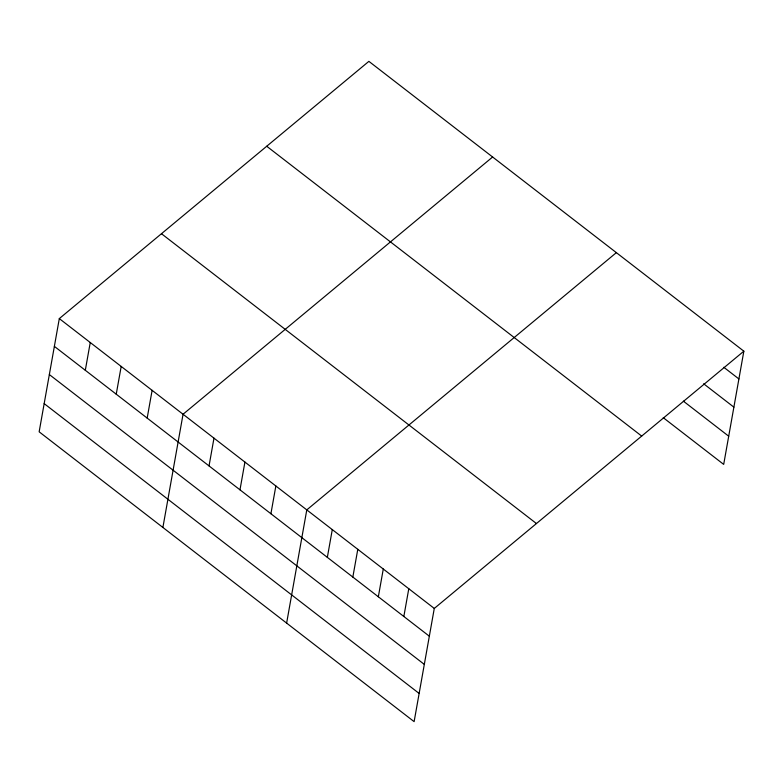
<?xml version="1.0" encoding="UTF-8"?>
<svg xmlns="http://www.w3.org/2000/svg" width="783" height="783" viewBox="0 0 783 783"><rect width="100%" height="100%" fill="white"/><g stroke="black" fill="none" stroke-linecap="round" stroke-linejoin="round"><path stroke-width="1.17" d="M59.312 318.603L39.15 431.815L414.119 721.642L434.281 608.44L743.85 351.185L368.881 61.358L59.312 318.603L434.281 608.44M85.308 370.281L90.251 342.514M116.236 394.192L121.189 366.424M147.175 418.102L152.117 390.335M162.893 527.458L183.056 414.246L492.624 157.001M209.041 465.924L213.984 438.157M239.98 489.835L244.922 462.068M270.908 513.746L275.861 485.979M286.627 623.102L306.789 509.89L616.358 252.645M327.343 557.369L332.286 529.602M352.839 577.071L357.792 549.314M378.336 596.783L383.288 569.016M403.842 616.485L408.785 588.728M743.85 351.185L723.688 464.397L663.25 417.682M723.795 367.276L738.907 378.952M703.663 383.787L733.886 407.15M683.383 401.16L728.709 436.2M266.729 146.255L641.688 436.082M161.474 233.716L536.443 523.543M54.37 346.37L429.338 636.197M49.349 374.568L424.317 664.395M44.171 403.617L419.14 693.444"/></g></svg>
